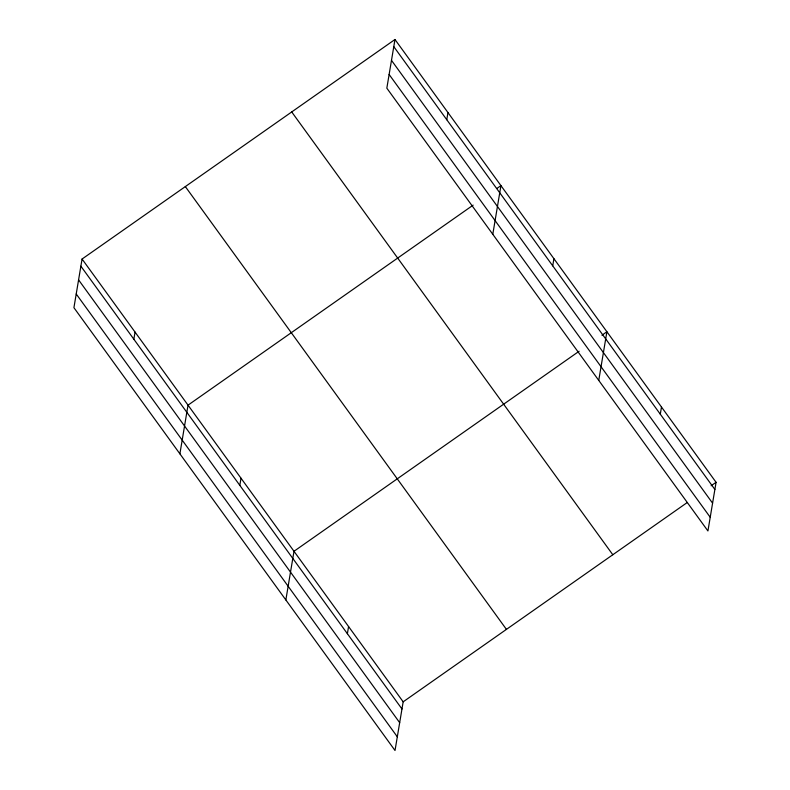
<?xml version="1.0" encoding="UTF-8"?>
<svg xmlns="http://www.w3.org/2000/svg" width="790" height="790" viewBox="0 0 790 790"><rect width="100%" height="100%" fill="white"/><g stroke="black" fill="none" stroke-linecap="round" stroke-linejoin="round"><path stroke-width="1.19" d="M394.98 39.5L386.833 88.174L707.929 530.969L716.076 482.305L394.98 39.5L82.071 259.031L73.924 307.695L395.02 750.5L403.167 701.826L687.28 502.499M133.856 339.236L135.05 332.086M179.893 453.825L188.03 405.151L473.141 205.133M239.814 485.366L241.009 478.217M285.852 599.946L293.999 551.282L579.1 351.254M347.383 633.708L348.578 626.549M446.765 119.715L447.96 112.565M492.792 234.294L500.939 185.62L496.969 188.415M552.724 265.835L553.918 258.685M598.751 380.425L606.898 331.751L601.94 335.237M660.292 414.177L661.487 407.028M711.109 485.781L716.076 482.305M393.785 46.65L714.871 489.454M391.485 60.356L712.58 503.151M389.124 74.467L710.22 517.272M291.717 111.943L612.813 554.748M185.334 186.588L506.43 629.383M82.071 259.031L403.167 701.826M80.876 266.181L401.972 708.986M78.585 279.877L399.681 722.682M76.225 293.999L397.311 736.803"/></g></svg>
